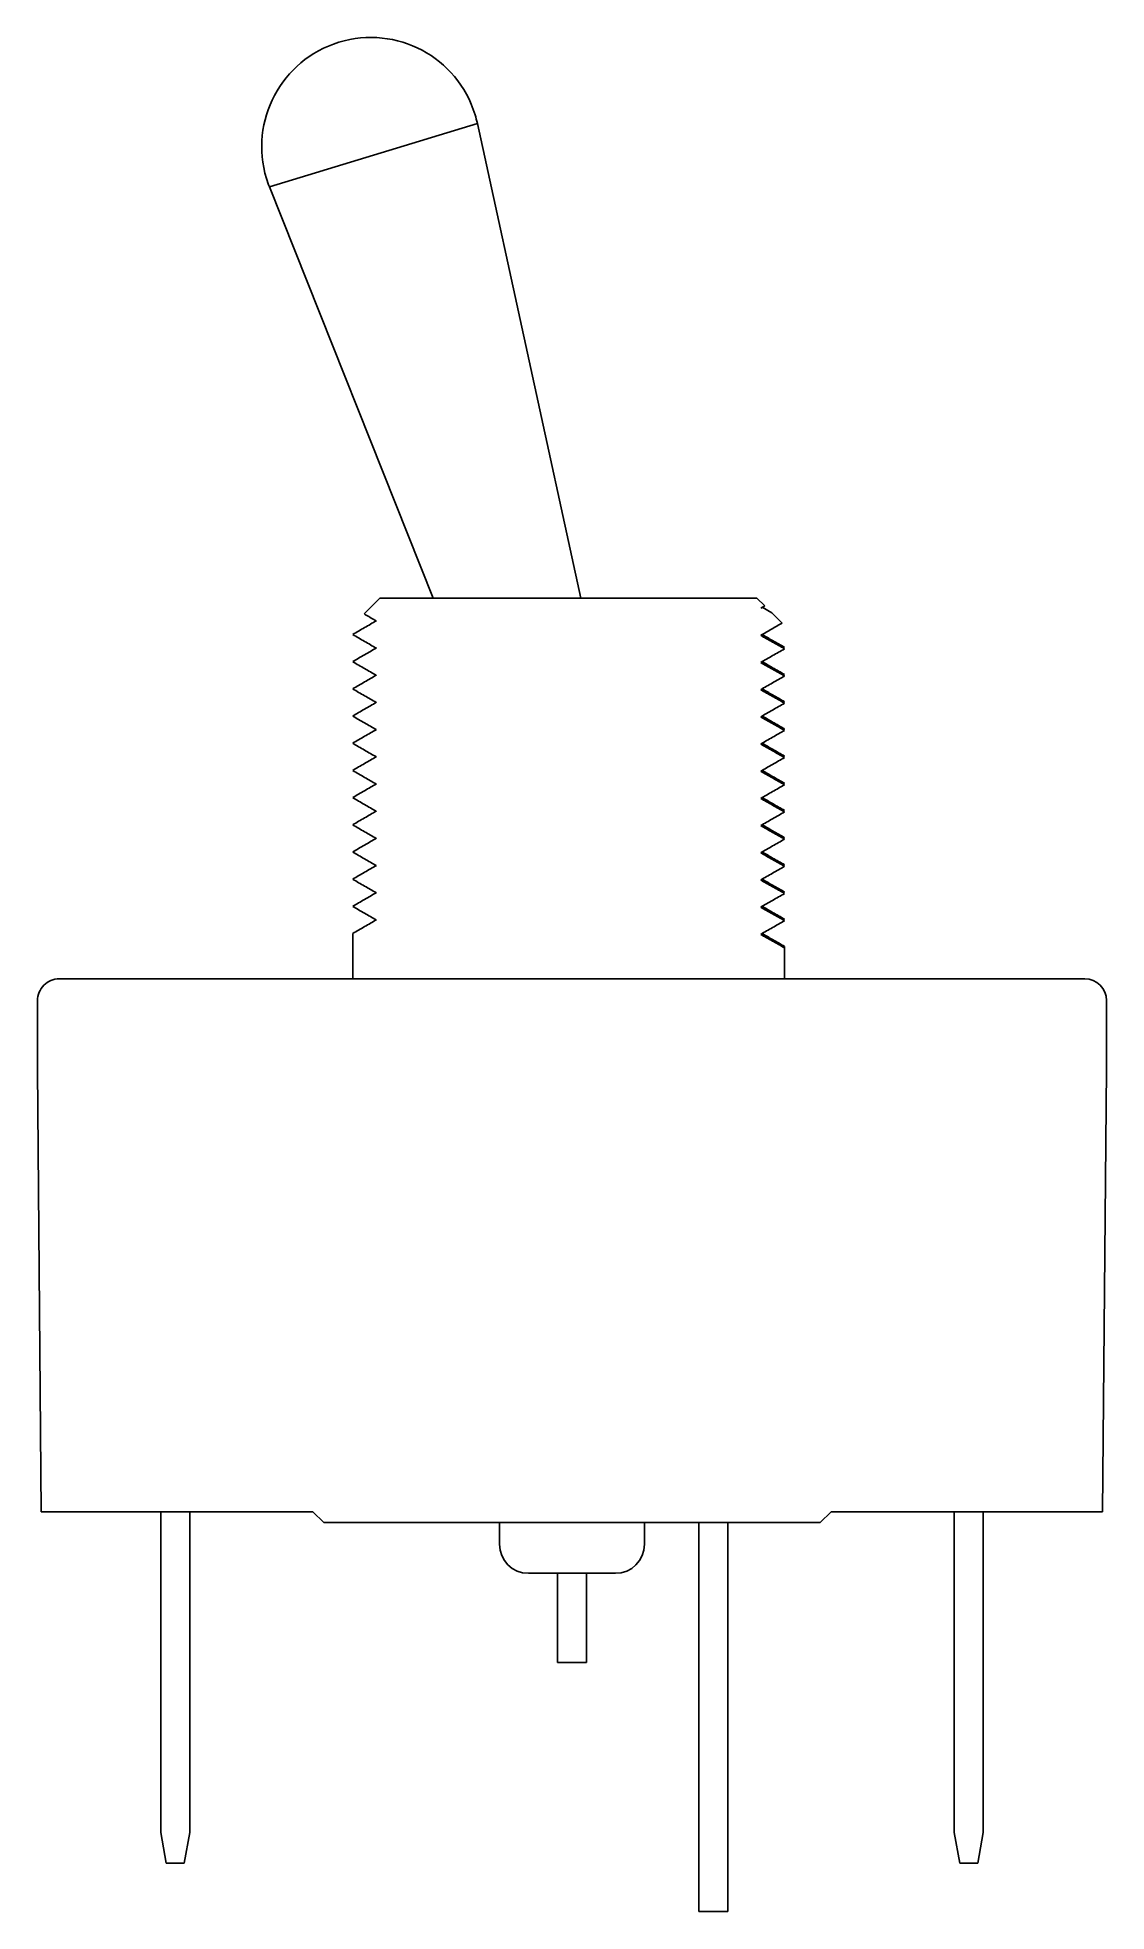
# Model space of a CAD drawing. Header units: inches. Extents: x 0.072 to 0.459, y 0.067 to 0.746.
import ezdxf

# ---------------------------------------------------------------- set-up
doc = ezdxf.new("R2010")
doc.units = ezdxf.units.IN
doc.header["$MEASUREMENT"] = 0

msp = doc.modelspace()

# ---------------------------------------------------------------- linework, layer by layer
at = {"color": 8, "linetype": 'Continuous', "lineweight": 25}
for p, q in [((0.2309, 0.71445), (0.19325, 0.70294)), ((0.19325, 0.70294), (0.1556, 0.69143))]:
    msp.add_line(p, q, dxfattribs=at)
at = {"color": 7, "linetype": 'Continuous', "lineweight": 25}
for p, q in [((0.26833, 0.54253), (0.2309, 0.71445)), ((0.1556, 0.69143), (0.21491, 0.54253)), ((0.19561, 0.54253), (0.18993, 0.53685)), ((0.19561, 0.54253), (0.33214, 0.54253)), ((0.33494, 0.53979), (0.33214, 0.54253)), ((0.33349, 0.53896), (0.33494, 0.53979)), ((0.334, 0.53925), (0.33754, 0.53723)), ((0.33754, 0.53723), (0.33886, 0.53592)), ((0.34126, 0.53356), (0.33886, 0.53592)), ((0.34168, 0.52449), (0.34215, 0.52475)), ((0.34168, 0.51464), (0.34215, 0.51491)), ((0.34168, 0.5048), (0.34215, 0.50506)), ((0.34168, 0.49496), (0.34215, 0.49522)), ((0.34168, 0.48512), (0.34215, 0.48538)), ((0.34168, 0.47527), (0.34215, 0.47554)), ((0.34168, 0.46543), (0.34215, 0.46569)), ((0.34168, 0.45559), (0.34215, 0.45585)), ((0.34168, 0.44575), (0.34215, 0.44601)), ((0.34168, 0.4359), (0.34215, 0.43617)), ((0.18577, 0.4113), (0.18577, 0.42114)), ((0.34215, 0.42632), (0.34168, 0.42606)), ((0.34215, 0.41648), (0.34215, 0.41596)), ((0.34215, 0.40474), (0.34215, 0.41596)), ((0.18577, 0.4113), (0.18577, 0.40474)), ((0.17002, 0.40474), (0.088, 0.40474)), ((0.17264, 0.40474), (0.17002, 0.40474)), ((0.17264, 0.40474), (0.19036, 0.40474)), ((0.20348, 0.40474), (0.19036, 0.40474)), ((0.21661, 0.40474), (0.20348, 0.40474)), ((0.31241, 0.40474), (0.21661, 0.40474)), ((0.32553, 0.40474), (0.31241, 0.40474)), ((0.33865, 0.40474), (0.32553, 0.40474)), ((0.33865, 0.40474), (0.35637, 0.40474)), ((0.36031, 0.40474), (0.35637, 0.40474)), ((0.44233, 0.40474), (0.36031, 0.40474)), ((0.07159, 0.39686), (0.07159, 0.37193)), ((0.45873, 0.39686), (0.45873, 0.37193)), ((0.07159, 0.37193), (0.07299, 0.21182)), ((0.45733, 0.21182), (0.45873, 0.37193)), ((0.07299, 0.21182), (0.08734, 0.21182)), ((0.08734, 0.21182), (0.17133, 0.21182)), ((0.11621, 0.20001), (0.11621, 0.21182)), ((0.12671, 0.20001), (0.12671, 0.21182)), ((0.17133, 0.21182), (0.17527, 0.20789)), ((0.35899, 0.21182), (0.35506, 0.20789)), ((0.44298, 0.21182), (0.35899, 0.21182)), ((0.40361, 0.20001), (0.40361, 0.21182)), ((0.41411, 0.21182), (0.41411, 0.20001)), ((0.45733, 0.21182), (0.44298, 0.21182)), ((0.17527, 0.20789), (0.35506, 0.20789)), ((0.23892, 0.20001), (0.23892, 0.20789)), ((0.29141, 0.20001), (0.29141, 0.20789)), ((0.31109, 0.20789), (0.31109, 0.08151)), ((0.32159, 0.08151), (0.32159, 0.20789)), ((0.11621, 0.18689), (0.11621, 0.20001)), ((0.12671, 0.20001), (0.12671, 0.18689)), ((0.40361, 0.18689), (0.40361, 0.20001)), ((0.41411, 0.20001), (0.41411, 0.18689)), ((0.11621, 0.18408), (0.11621, 0.18689)), ((0.11621, 0.09634), (0.11621, 0.18408)), ((0.12671, 0.18689), (0.12671, 0.18408)), ((0.12671, 0.18408), (0.12671, 0.09634)), ((0.25204, 0.18951), (0.27829, 0.18951)), ((0.25991, 0.15723), (0.25991, 0.18951)), ((0.27041, 0.15723), (0.27041, 0.18951)), ((0.40361, 0.18408), (0.40361, 0.18689)), ((0.40361, 0.09634), (0.40361, 0.18408)), ((0.41411, 0.18689), (0.41411, 0.18408)), ((0.41411, 0.18408), (0.41411, 0.09634)), ((0.25991, 0.15723), (0.27041, 0.15723)), ((0.11621, 0.09569), (0.11621, 0.09634)), ((0.11621, 0.09569), (0.11818, 0.08453)), ((0.12671, 0.09569), (0.12474, 0.08453)), ((0.12671, 0.09569), (0.12671, 0.09634)), ((0.40361, 0.09634), (0.40361, 0.09569)), ((0.40558, 0.08453), (0.40361, 0.09569)), ((0.41411, 0.09569), (0.41214, 0.08453)), ((0.41411, 0.09634), (0.41411, 0.09569)), ((0.12474, 0.08453), (0.11818, 0.08453)), ((0.31109, 0.08151), (0.31109, 0.06707)), ((0.32159, 0.06707), (0.32159, 0.08151)), ((0.40558, 0.08453), (0.41214, 0.08453)), ((0.31109, 0.06707), (0.32159, 0.06707))]:
    msp.add_line(p, q, dxfattribs=at)
for centre, radius, start, end in [((0.1923, 0.70605), 0.0395, 17, 197), ((0.1923, 0.70605), 0.0395, 12.28186, 17), ((0.1923, 0.70605), 0.0395, 197, 201.71814), ((0.07947, 0.39686), 0.00787, 89.99999, 180), ((0.45086, 0.39686), 0.00787, 0, 90), ((0.24941, 0.20001), 0.0105, 180, 270), ((0.28091, 0.20001), 0.0105, 270, 0)]:
    msp.add_arc(centre, radius, start, end, dxfattribs=at)
for points, knots in [([(0.18999, 0.53678), (0.19022, 0.53665), (0.19163, 0.53584), (0.19305, 0.53502), (0.19424, 0.53433)], [0, 0, 0, 0, 0.1583896, 1, 1, 1, 1]), ([(0.19434, 0.53439), (0.19291, 0.53356), (0.19005, 0.53191), (0.18719, 0.53026), (0.18576, 0.52943)], [0, 0, 0, 0, 0.4994138, 1, 1, 1, 1]), ([(0.18576, 0.52938), (0.18719, 0.52856), (0.19005, 0.5269), (0.19291, 0.52525), (0.19434, 0.52443)], [0, 0, 0, 0, 0.500517, 1, 1, 1, 1]), ([(0.34126, 0.53356), (0.33997, 0.53282), (0.33737, 0.53134), (0.33478, 0.52985), (0.33349, 0.52911)], [0, 0, 0, 0, 0.5, 1, 1, 1, 1]), ([(0.34215, 0.52475), (0.3407, 0.52558), (0.33799, 0.52713), (0.33527, 0.52868), (0.334, 0.52941)], [0, 0, 0, 0, 0.5316197, 1, 1, 1, 1]), ([(0.19434, 0.52455), (0.19291, 0.52372), (0.19005, 0.52207), (0.18719, 0.52042), (0.18576, 0.51959)], [0, 0, 0, 0, 0.499469, 1, 1, 1, 1]), ([(0.33349, 0.52911), (0.33493, 0.5283), (0.33782, 0.52667), (0.3407, 0.52504), (0.34215, 0.52422)], [0, 0, 0, 0, 0.5, 1, 1, 1, 1]), ([(0.34215, 0.52422), (0.3407, 0.5234), (0.33782, 0.52175), (0.33493, 0.5201), (0.33349, 0.51927)], [0, 0, 0, 0, 0.5, 1, 1, 1, 1]), ([(0.18578, 0.51953), (0.18721, 0.51871), (0.19003, 0.51708), (0.19285, 0.51545), (0.19424, 0.51464)], [0, 0, 0, 0, 0.506964, 1, 1, 1, 1]), ([(0.33349, 0.51927), (0.33493, 0.51846), (0.33782, 0.51683), (0.3407, 0.5152), (0.34215, 0.51438)], [0, 0, 0, 0, 0.499999, 1, 1, 1, 1]), ([(0.34215, 0.51491), (0.3407, 0.51573), (0.33799, 0.51729), (0.33527, 0.51884), (0.334, 0.51957)], [0, 0, 0, 0, 0.53162, 1, 1, 1, 1]), ([(0.19433, 0.5147), (0.1929, 0.51387), (0.19004, 0.51222), (0.18718, 0.51057), (0.18575, 0.50974)], [0, 0, 0, 0, 0.499985, 1, 1, 1, 1]), ([(0.18576, 0.5097), (0.18719, 0.50887), (0.19002, 0.50724), (0.19284, 0.50561), (0.19424, 0.5048)], [0, 0, 0, 0, 0.506447, 1, 1, 1, 1]), ([(0.34215, 0.51438), (0.3407, 0.51356), (0.33782, 0.5119), (0.33493, 0.51025), (0.33349, 0.50943)], [0, 0, 0, 0, 0.499999, 1, 1, 1, 1]), ([(0.33349, 0.50943), (0.33493, 0.50861), (0.33782, 0.50699), (0.3407, 0.50536), (0.34215, 0.50454)], [0, 0, 0, 0, 0.500002, 1, 1, 1, 1]), ([(0.34215, 0.50506), (0.3407, 0.50589), (0.33799, 0.50744), (0.33527, 0.509), (0.334, 0.50972)], [0, 0, 0, 0, 0.53162, 1, 1, 1, 1]), ([(0.19434, 0.50486), (0.19291, 0.50404), (0.19005, 0.50238), (0.18719, 0.50073), (0.18576, 0.4999)], [0, 0, 0, 0, 0.4997405, 1, 1, 1, 1]), ([(0.34215, 0.50454), (0.3407, 0.50371), (0.33782, 0.50206), (0.33493, 0.50041), (0.33349, 0.49959)], [0, 0, 0, 0, 0.5, 1, 1, 1, 1]), ([(0.18576, 0.49986), (0.18719, 0.49903), (0.19002, 0.4974), (0.19284, 0.49576), (0.19424, 0.49496)], [0, 0, 0, 0, 0.506436, 1, 1, 1, 1]), ([(0.33349, 0.49959), (0.33493, 0.49877), (0.33782, 0.49715), (0.3407, 0.49551), (0.34215, 0.4947)], [0, 0, 0, 0, 0.5000001, 1, 1, 1, 1]), ([(0.34215, 0.49522), (0.3407, 0.49605), (0.33799, 0.4976), (0.33527, 0.49915), (0.334, 0.49988)], [0, 0, 0, 0, 0.53162, 1, 1, 1, 1]), ([(0.19434, 0.49502), (0.19291, 0.49419), (0.19005, 0.49254), (0.18719, 0.49089), (0.18576, 0.49006)], [0, 0, 0, 0, 0.499741, 1, 1, 1, 1]), ([(0.18576, 0.49001), (0.18719, 0.48919), (0.19002, 0.48755), (0.19284, 0.48592), (0.19424, 0.48512)], [0, 0, 0, 0, 0.506571, 1, 1, 1, 1]), ([(0.34215, 0.4947), (0.3407, 0.49387), (0.33782, 0.49222), (0.33493, 0.49057), (0.33349, 0.48974)], [0, 0, 0, 0, 0.499998, 1, 1, 1, 1]), ([(0.33349, 0.48974), (0.33493, 0.48893), (0.33782, 0.4873), (0.3407, 0.48567), (0.34215, 0.48485)], [0, 0, 0, 0, 0.5000007, 1, 1, 1, 1]), ([(0.34215, 0.48538), (0.3407, 0.48621), (0.33799, 0.48776), (0.33527, 0.48931), (0.334, 0.49004)], [0, 0, 0, 0, 0.531619, 1, 1, 1, 1]), ([(0.19434, 0.48518), (0.19291, 0.48435), (0.19005, 0.4827), (0.18719, 0.48105), (0.18576, 0.48022)], [0, 0, 0, 0, 0.499985, 1, 1, 1, 1]), ([(0.34215, 0.48485), (0.34142, 0.48444), (0.33998, 0.48362), (0.33709, 0.48196), (0.33493, 0.48073), (0.33349, 0.4799)], [0, 0, 0, 0, 0.249998, 0.499998, 1, 1, 1, 1]), ([(0.18576, 0.48017), (0.18719, 0.47934), (0.19002, 0.47771), (0.19284, 0.47608), (0.19424, 0.47527)], [0, 0, 0, 0, 0.506256, 1, 1, 1, 1]), ([(0.19434, 0.47533), (0.19291, 0.47451), (0.19005, 0.47286), (0.18719, 0.4712), (0.18576, 0.47038)], [0, 0, 0, 0, 0.499605, 1, 1, 1, 1]), ([(0.33349, 0.4799), (0.33493, 0.47909), (0.33782, 0.47746), (0.3407, 0.47583), (0.34215, 0.47501)], [0, 0, 0, 0, 0.500002, 1, 1, 1, 1]), ([(0.34215, 0.47501), (0.34142, 0.4746), (0.33998, 0.47377), (0.33709, 0.47212), (0.33493, 0.47088), (0.33349, 0.47006)], [0, 0, 0, 0, 0.25, 0.5, 1, 1, 1, 1]), ([(0.34215, 0.47554), (0.3407, 0.47636), (0.33799, 0.47792), (0.33527, 0.47947), (0.334, 0.4802)], [0, 0, 0, 0, 0.53162, 1, 1, 1, 1]), ([(0.18576, 0.47033), (0.18719, 0.4695), (0.19002, 0.46787), (0.19284, 0.46624), (0.19424, 0.46543)], [0, 0, 0, 0, 0.5064363, 1, 1, 1, 1]), ([(0.33349, 0.47006), (0.33493, 0.46924), (0.33782, 0.46762), (0.3407, 0.46599), (0.34215, 0.46517)], [0, 0, 0, 0, 0.5, 1, 1, 1, 1]), ([(0.34215, 0.46569), (0.3407, 0.46652), (0.33799, 0.46807), (0.33527, 0.46963), (0.334, 0.47035)], [0, 0, 0, 0, 0.531621, 1, 1, 1, 1]), ([(0.19434, 0.46549), (0.19291, 0.46467), (0.19005, 0.46301), (0.18719, 0.46136), (0.18576, 0.46053)], [0, 0, 0, 0, 0.499742, 1, 1, 1, 1]), ([(0.34215, 0.46517), (0.34142, 0.46476), (0.33998, 0.46393), (0.33709, 0.46228), (0.33493, 0.46104), (0.33349, 0.46022)], [0, 0, 0, 0, 0.249999, 0.499998, 1, 1, 1, 1]), ([(0.18576, 0.46049), (0.18719, 0.45966), (0.19002, 0.45803), (0.19284, 0.45639), (0.19424, 0.45559)], [0, 0, 0, 0, 0.506435, 1, 1, 1, 1]), ([(0.19434, 0.45565), (0.19291, 0.45482), (0.19005, 0.45317), (0.18719, 0.45152), (0.18576, 0.45069)], [0, 0, 0, 0, 0.49972, 1, 1, 1, 1]), ([(0.33349, 0.46022), (0.33493, 0.4594), (0.33782, 0.45777), (0.3407, 0.45614), (0.34215, 0.45533)], [0, 0, 0, 0, 0.500002, 1, 1, 1, 1]), ([(0.34215, 0.45533), (0.3407, 0.4545), (0.33782, 0.45285), (0.33493, 0.4512), (0.33349, 0.45037)], [0, 0, 0, 0, 0.4999988, 1, 1, 1, 1]), ([(0.34215, 0.45585), (0.3407, 0.45668), (0.33799, 0.45823), (0.33527, 0.45978), (0.334, 0.46051)], [0, 0, 0, 0, 0.531616, 1, 1, 1, 1]), ([(0.18575, 0.45065), (0.18718, 0.44982), (0.19001, 0.44819), (0.19284, 0.44655), (0.19424, 0.44575)], [0, 0, 0, 0, 0.5055221, 1, 1, 1, 1]), ([(0.33349, 0.45037), (0.33493, 0.44956), (0.33782, 0.44793), (0.3407, 0.4463), (0.34215, 0.44548)], [0, 0, 0, 0, 0.500001, 1, 1, 1, 1]), ([(0.34215, 0.44601), (0.3407, 0.44684), (0.33799, 0.44839), (0.33527, 0.44994), (0.334, 0.45067)], [0, 0, 0, 0, 0.5316183, 1, 1, 1, 1]), ([(0.19436, 0.44581), (0.19293, 0.44499), (0.19007, 0.44334), (0.18721, 0.44168), (0.18578, 0.44086)], [0, 0, 0, 0, 0.499986, 1, 1, 1, 1]), ([(0.34215, 0.44548), (0.34142, 0.44507), (0.33998, 0.44425), (0.33709, 0.44259), (0.33493, 0.44136), (0.33349, 0.44053)], [0, 0, 0, 0, 0.25, 0.499999, 1, 1, 1, 1]), ([(0.18576, 0.4408), (0.18719, 0.43997), (0.19002, 0.43834), (0.19284, 0.43671), (0.19424, 0.4359)], [0, 0, 0, 0, 0.5064347, 1, 1, 1, 1]), ([(0.19434, 0.43596), (0.19291, 0.43514), (0.19005, 0.43349), (0.18719, 0.43183), (0.18576, 0.43101)], [0, 0, 0, 0, 0.4997217, 1, 1, 1, 1]), ([(0.33349, 0.44053), (0.33493, 0.43972), (0.33782, 0.43809), (0.3407, 0.43646), (0.34215, 0.43564)], [0, 0, 0, 0, 0.500001, 1, 1, 1, 1]), ([(0.33349, 0.43069), (0.33493, 0.43151), (0.33709, 0.43275), (0.33998, 0.4344), (0.34142, 0.43523), (0.34215, 0.43564)], [0, 0, 0, 0, 0.500001, 0.750002, 1, 1, 1, 1]), ([(0.34215, 0.43617), (0.3407, 0.43699), (0.33799, 0.43855), (0.33527, 0.4401), (0.334, 0.44083)], [0, 0, 0, 0, 0.531619, 1, 1, 1, 1]), ([(0.18576, 0.43096), (0.18719, 0.43013), (0.19002, 0.4285), (0.19284, 0.42687), (0.19424, 0.42606)], [0, 0, 0, 0, 0.5064393, 1, 1, 1, 1]), ([(0.33349, 0.43069), (0.33493, 0.42987), (0.33782, 0.42825), (0.3407, 0.42662), (0.34215, 0.4258)], [0, 0, 0, 0, 0.500001, 1, 1, 1, 1]), ([(0.34215, 0.42632), (0.3407, 0.42715), (0.33799, 0.4287), (0.33527, 0.43026), (0.334, 0.43098)], [0, 0, 0, 0, 0.53162, 1, 1, 1, 1]), ([(0.19434, 0.42612), (0.19291, 0.4253), (0.19005, 0.42364), (0.18719, 0.42199), (0.18576, 0.42116)], [0, 0, 0, 0, 0.499744, 1, 1, 1, 1]), ([(0.33349, 0.42085), (0.33493, 0.42167), (0.33782, 0.42332), (0.3407, 0.42497), (0.34215, 0.4258)], [0, 0, 0, 0, 0.5000012, 1, 1, 1, 1]), ([(0.33349, 0.42085), (0.33493, 0.42003), (0.33782, 0.4184), (0.3407, 0.41677), (0.34215, 0.41596)], [0, 0, 0, 0, 0.5, 1, 1, 1, 1]), ([(0.34215, 0.41648), (0.3407, 0.41731), (0.33799, 0.41886), (0.33527, 0.42041), (0.334, 0.42114)], [0, 0, 0, 0, 0.531617, 1, 1, 1, 1]), ([(0.088, 0.40474), (0.08692, 0.40474), (0.08527, 0.40474), (0.08328, 0.40474), (0.08192, 0.40474), (0.08082, 0.40474), (0.07976, 0.40474), (0.07958, 0.40474), (0.07947, 0.40474)], [0, 0, 0, 0, 0.239443, 0.369985, 0.5, 0.630542, 0.760557, 1, 1, 1, 1]), ([(0.45086, 0.40474), (0.45074, 0.40474), (0.45057, 0.40474), (0.4495, 0.40474), (0.4484, 0.40474), (0.44704, 0.40474), (0.44506, 0.40474), (0.4434, 0.40474), (0.44233, 0.40474)], [0, 0, 0, 0, 0.239443, 0.369985, 0.5, 0.630542, 0.760557, 1, 1, 1, 1]), ([(0.24941, 0.18951), (0.24942, 0.18951), (0.24944, 0.18951), (0.24959, 0.18951), (0.24983, 0.18951), (0.25018, 0.18951), (0.25057, 0.18951), (0.25103, 0.18951), (0.25152, 0.18951), (0.25187, 0.18951), (0.25204, 0.18951)], [0, 0, 0, 0, 0.125219, 0.250678, 0.375549, 0.500223, 0.628247, 0.750865, 0.875511, 1, 1, 1, 1]), ([(0.27829, 0.18951), (0.27846, 0.18951), (0.2788, 0.18951), (0.2793, 0.18951), (0.27976, 0.18951), (0.28015, 0.18951), (0.28049, 0.18951), (0.28073, 0.18951), (0.28089, 0.18951), (0.2809, 0.18951), (0.28091, 0.18951)], [0, 0, 0, 0, 0.125219, 0.250678, 0.375549, 0.500223, 0.628247, 0.750865, 0.875511, 1, 1, 1, 1])]:
    msp.add_open_spline(points, degree=3, knots=knots, dxfattribs=at)

doc.saveas('drawing.dxf')
